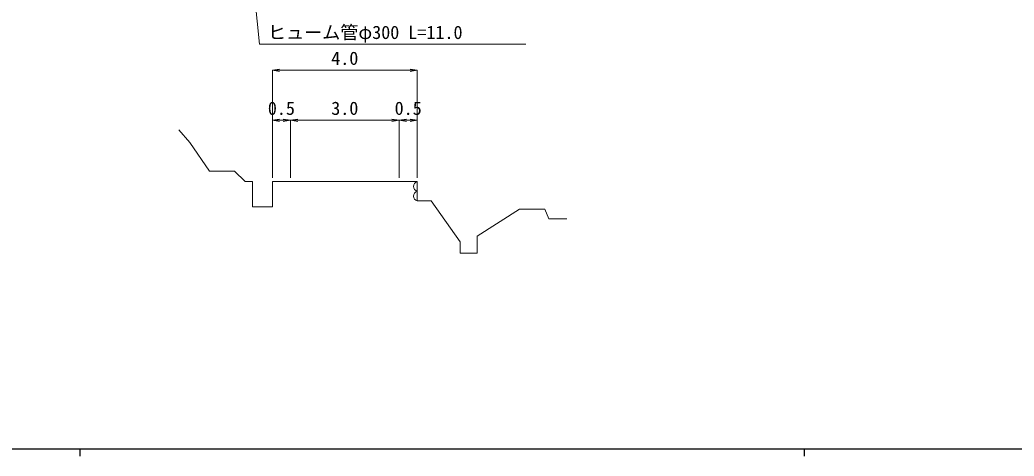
# Model space of a CAD drawing. Units: millimetres at full size, sheet at 1:1000, with parts at other scales. Extents: x 40000 to 680000, y 20000 to 380000.
# Drawn here: x 259733 to 396972, y 204000 to 264238 of the extents above; entities that cross this region are included whole.
import ezdxf
from ezdxf.enums import TextEntityAlignment as Align

# ---------------------------------------------------------------- set-up
doc = ezdxf.new("R2010")
doc.units = ezdxf.units.MM
doc.header["$LTSCALE"] = 1000
for name, color, linetype, lineweight in [('M-BGD', 7, 'Continuous', 13), ('M-STR-HTXT', 7, 'Continuous', 13), ('M-TTL-BAND', 7, 'Continuous', 25)]:
    doc.layers.add(name, color=color, linetype=linetype, lineweight=lineweight)
doc.styles.add('ＭＳ ゴシック', font='')
doc.styles.get('ＭＳ ゴシック').set_extended_font_data('MS Gothic')

# ---------------------------------------------------------------- blocks, each defined once
blk = doc.blocks.new('open_arrow')
at = {"color": 0, "linetype": 'Continuous', "lineweight": -2}
blk.add_lwpolyline([(7.5, 1.25), (0, 0), (7.5, -1.25)], dxfattribs=at)

msp = doc.modelspace()

# ---------------------------------------------------------------- linework, layer by layer
at = {"layer": 'M-BGD'}
for p, q in [((291831, 241913), (291831, 238413)), ((294581, 241913), (294581, 238413)), ((314581, 241913), (314581, 239243)), ((291831, 238413), (294581, 238413))]:
    msp.add_line(p, q, dxfattribs=at)
for points in [[(291831, 241913), (290820, 241913), (289374, 243359), (285927, 243359), (283214, 247324), (281661, 249059)], [(294581, 241913), (297081, 241913), (312081, 241913), (314581, 241913), (314581, 239243), (316489, 239243), (320513, 233597), (320513, 232045), (322842, 232045), (322842, 234373), (328697, 238079), (332173, 238079), (332731, 236752), (335214, 236752)]]:
    msp.add_lwpolyline(points, dxfattribs=at)
for centre in [(314776, 241246), (314776, 239910)]:
    msp.add_arc(centre, 696, 106.26319, 253.73681, dxfattribs=at)
at = {"layer": 'M-STR-HTXT'}
for p, q in [((294581, 242413), (294581, 257286)), ((314581, 257285), (294581, 257285)), ((314581, 242413), (314581, 257286)), ((294581, 250381), (297081, 250381)), ((297081, 242413), (297081, 250382)), ((297081, 250381), (312081, 250381)), ((312081, 242413), (312081, 250382)), ((312081, 250381), (314581, 250381))]:
    msp.add_line(p, q, dxfattribs=at)
msp.add_lwpolyline([(289535, 293135), (292802, 260893), (329590, 260893)], dxfattribs=at)
at = {"layer": 'M-TTL-BAND'}
for p, q in [((40000, 205000), (579000, 205000)), ((268000, 205000), (268000, 204000)), ((368000, 205000), (368000, 204000))]:
    msp.add_line(p, q, dxfattribs=at)

# ---------------------------------------------------------------- block references
at = {"layer": 'M-STR-HTXT', "xscale": 133, "yscale": 133}
for p in [(294581, 257285), (294581, 250381), (297081, 250381), (312081, 250381)]:
    msp.add_blockref('open_arrow', p, dxfattribs=at)
at = {"layer": 'M-STR-HTXT', "xscale": 133, "yscale": 133, "rotation": 180}
for p in [(314581, 257285), (297081, 250381), (312081, 250381), (314581, 250381)]:
    msp.add_blockref('open_arrow', p, dxfattribs=at)

# ---------------------------------------------------------------- texts
at = {"layer": 'M-STR-HTXT', "style": 'ＭＳ ゴシック'}
msp.add_text('ヒューム管φ300 L=11.0', height=1833, dxfattribs=at).set_placement((293967, 261047), align=Align.BOTTOM_LEFT)
for s, p in [('4.0', (304581, 257472)), ('0.5', (295831, 250569)), ('3.0', (304581, 250569)), ('0.5', (313331, 250569))]:
    msp.add_text(s, height=1833, dxfattribs=at).set_placement(p, align=Align.BOTTOM_CENTER)

doc.saveas('drawing.dxf')
